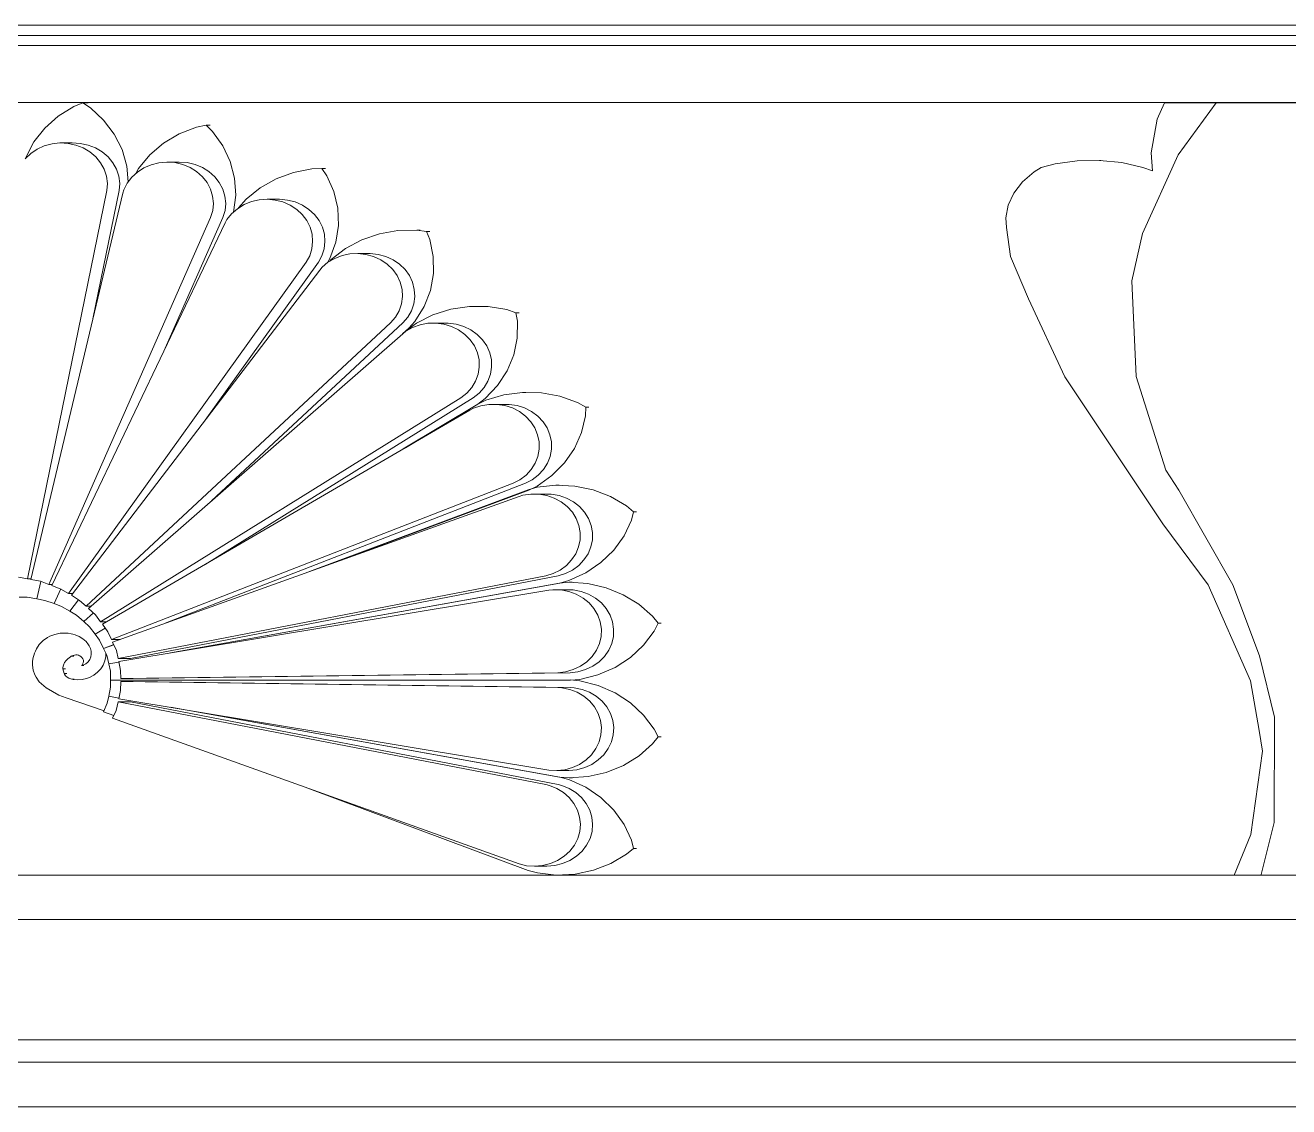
# Model space of a CAD drawing. Header units: millimetres. Extents: x 1177761 to 1329492, y 746793 to 827002.
# Drawn here: x 1206315 to 1206805.7, y 818774.8 to 819195 of the extents above; entities that cross this region are included whole.
import ezdxf

# ---------------------------------------------------------------- set-up
doc = ezdxf.new("R2010")
doc.units = ezdxf.units.MM
doc.layers.add('wall', color=5, linetype='Continuous', lineweight=30)

msp = doc.modelspace()

# ---------------------------------------------------------------- linework, layer by layer
at = {"layer": 'wall', "color": 250, "lineweight": 20, "ltscale": 50}
for p, q in [((1206361.34, 819194.96), (1206311.32, 819194.96)), ((1206411.54, 819194.96), (1206361.34, 819194.96)), ((1206461.92, 819194.96), (1206411.54, 819194.96)), ((1206512.44, 819194.96), (1206461.92, 819194.96)), ((1206563.09, 819194.96), (1206512.44, 819194.96)), ((1206613.84, 819194.96), (1206563.09, 819194.96)), ((1206664.68, 819194.96), (1206613.84, 819194.96)), ((1206715.59, 819194.96), (1206664.68, 819194.96)), ((1206766.54, 819194.96), (1206715.59, 819194.96)), ((1206817.5, 819194.96), (1206766.54, 819194.96)), ((1206361.34, 819191.01), (1206311.32, 819191.01)), ((1206411.54, 819191.01), (1206361.34, 819191.01)), ((1206461.92, 819191.01), (1206411.54, 819191.01)), ((1206512.44, 819191.01), (1206461.92, 819191.01)), ((1206563.09, 819191.01), (1206512.44, 819191.01)), ((1206613.84, 819191.01), (1206563.09, 819191.01)), ((1206664.68, 819191.01), (1206613.84, 819191.01)), ((1206715.59, 819191.01), (1206664.68, 819191.01)), ((1206766.54, 819191.01), (1206715.59, 819191.01)), ((1206817.5, 819191.01), (1206766.54, 819191.01)), ((1206362.2, 819187.06), (1206312.28, 819187.06)), ((1206412.31, 819187.06), (1206362.2, 819187.06)), ((1206462.59, 819187.06), (1206412.31, 819187.06)), ((1206513.02, 819187.06), (1206462.59, 819187.06)), ((1206563.57, 819187.06), (1206513.02, 819187.06)), ((1206614.23, 819187.06), (1206563.57, 819187.06)), ((1206664.97, 819187.06), (1206614.23, 819187.06)), ((1206715.78, 819187.06), (1206664.97, 819187.06)), ((1206766.63, 819187.06), (1206715.78, 819187.06)), ((1206817.5, 819187.06), (1206766.63, 819187.06)), ((1206315.64, 819164.96), (1206266.26, 819164.96)), ((1206365.23, 819164.96), (1206315.64, 819164.96)), ((1206327.8, 819159.64), (1206333.84, 819163.39)), ((1206333.84, 819163.39), (1206337.29, 819164.81)), ((1206337.29, 819164.81), (1206340.27, 819162.88)), ((1206339.38, 819164.81), (1206337.29, 819164.81)), ((1206340.27, 819162.88), (1206345.42, 819158.14)), ((1206415.01, 819164.96), (1206365.23, 819164.96)), ((1206464.95, 819164.96), (1206415.01, 819164.96)), ((1206515.04, 819164.96), (1206464.95, 819164.96)), ((1206565.26, 819164.96), (1206515.04, 819164.96)), ((1206615.58, 819164.96), (1206565.26, 819164.96)), ((1206665.99, 819164.96), (1206615.58, 819164.96)), ((1206716.46, 819164.96), (1206665.99, 819164.96)), ((1206766.97, 819164.96), (1206716.46, 819164.96)), ((1206757.56, 819164.83), (1206754.67, 819158.53)), ((1206777.58, 819164.83), (1206757.56, 819164.83)), ((1206777.58, 819164.83), (1206762.83, 819144.56)), ((1206817.5, 819164.96), (1206766.97, 819164.96)), ((1206815.97, 819164.83), (1206777.58, 819164.83)), ((1206322.58, 819155), (1206327.8, 819159.64)), ((1206345.42, 819158.14), (1206349.57, 819152.67)), ((1206381.53, 819155.36), (1206385.22, 819156.14)), ((1206385.22, 819156.14), (1206387.73, 819153.73)), ((1206386.84, 819156.14), (1206385.22, 819156.14)), ((1206754.67, 819158.53), (1206752.29, 819145.46)), ((1206318.33, 819149.61), (1206322.58, 819155)), ((1206349.57, 819152.67), (1206352.61, 819146.63)), ((1206368.68, 819149.11), (1206374.8, 819152.74)), ((1206374.8, 819152.74), (1206381.53, 819155.36)), ((1206387.73, 819153.73), (1206391.75, 819148.17)), ((1206315.17, 819143.64), (1206318.33, 819149.61)), ((1206317.09, 819145.15), (1206319.6, 819146.84)), ((1206319.6, 819146.84), (1206322.39, 819148.1)), ((1206322.39, 819148.1), (1206325.38, 819148.91)), ((1206325.38, 819148.91), (1206328.48, 819149.24)), ((1206328.48, 819149.24), (1206331.6, 819149.07)), ((1206333.26, 819149.24), (1206328.48, 819149.24)), ((1206331.6, 819149.07), (1206334.64, 819148.42)), ((1206333.26, 819149.24), (1206336.37, 819149.07)), ((1206334.64, 819148.42), (1206337.51, 819147.31)), ((1206336.37, 819149.07), (1206339.41, 819148.42)), ((1206337.51, 819147.31), (1206340.12, 819145.76)), ((1206339.41, 819148.42), (1206342.28, 819147.31)), ((1206340.12, 819145.76), (1206342.39, 819143.82)), ((1206342.28, 819147.31), (1206344.89, 819145.76)), ((1206344.89, 819145.76), (1206347.16, 819143.82)), ((1206352.61, 819146.63), (1206354.44, 819140.2)), ((1206363.34, 819144.57), (1206368.68, 819149.11)), ((1206391.75, 819148.17), (1206394.64, 819142.07)), ((1206314.95, 819143.1), (1206317.09, 819145.15)), ((1206315.03, 819143.18), (1206315.17, 819143.64)), ((1206342.39, 819143.82), (1206344.25, 819141.56)), ((1206344.25, 819141.56), (1206345.65, 819139.04)), ((1206347.16, 819143.82), (1206349.03, 819141.56)), ((1206349.03, 819141.56), (1206350.43, 819139.04)), ((1206358.96, 819139.27), (1206363.34, 819144.57)), ((1206363.9, 819140.79), (1206366.91, 819141.54)), ((1206366.91, 819141.54), (1206370.02, 819141.8)), ((1206370.02, 819141.8), (1206373.13, 819141.58)), ((1206374.79, 819141.8), (1206370.02, 819141.8)), ((1206373.13, 819141.58), (1206376.15, 819140.87)), ((1206374.79, 819141.8), (1206377.9, 819141.58)), ((1206376.15, 819140.87), (1206378.99, 819139.7)), ((1206377.9, 819141.58), (1206380.93, 819140.87)), ((1206380.93, 819140.87), (1206383.77, 819139.7)), ((1206394.64, 819142.07), (1206396.32, 819135.61)), ((1206715.09, 819141.17), (1206709.57, 819139.73)), ((1206723.6, 819142.3), (1206715.09, 819141.17)), ((1206732.27, 819142.44), (1206723.6, 819142.3)), ((1206740.86, 819141.58), (1206732.27, 819142.44)), ((1206732.73, 819142.44), (1206732.27, 819142.44)), ((1206749.08, 819139.76), (1206740.86, 819141.58)), ((1206762.83, 819144.56), (1206748.89, 819114.1)), ((1206752.29, 819145.46), (1206752.89, 819138.39)), ((1206345.65, 819139.04), (1206346.55, 819136.33)), ((1206346.55, 819136.33), (1206346.91, 819133.53)), ((1206350.43, 819139.04), (1206351.32, 819136.33)), ((1206351.32, 819136.33), (1206351.69, 819133.53)), ((1206354.44, 819140.2), (1206354.96, 819134.12)), ((1206356.34, 819135.93), (1206358.53, 819137.94)), ((1206357.89, 819137.35), (1206358.96, 819139.27)), ((1206358.53, 819137.94), (1206361.08, 819139.58)), ((1206361.08, 819139.58), (1206363.9, 819140.79)), ((1206378.99, 819139.7), (1206381.56, 819138.09)), ((1206381.56, 819138.09), (1206383.79, 819136.11)), ((1206383.77, 819139.7), (1206386.34, 819138.09)), ((1206383.79, 819136.11), (1206385.6, 819133.82)), ((1206386.34, 819138.09), (1206388.56, 819136.11)), ((1206388.56, 819136.11), (1206390.37, 819133.82)), ((1206412.4, 819135.31), (1206419.19, 819137.8)), ((1206419.19, 819137.8), (1206426.35, 819139.18)), ((1206426.35, 819139.18), (1206430.14, 819139.31)), ((1206430.14, 819139.31), (1206432.08, 819136.49)), ((1206431.63, 819139.31), (1206430.14, 819139.31)), ((1206432.08, 819136.49), (1206434.84, 819130.34)), ((1206706.84, 819138.06), (1206702.34, 819134.14)), ((1206709.57, 819139.73), (1206706.84, 819138.06)), ((1206752.89, 819138.39), (1206749.08, 819139.76)), ((1206346.91, 819133.53), (1206346.67, 819130.8)), ((1206351.69, 819133.53), (1206351.45, 819130.8)), ((1206352.88, 819129.68), (1206353.27, 819131.04)), ((1206353.27, 819131.04), (1206354.57, 819133.61)), ((1206354.57, 819133.61), (1206356.34, 819135.93)), ((1206385.6, 819133.82), (1206386.94, 819131.27)), ((1206386.94, 819131.27), (1206387.77, 819128.55)), ((1206390.37, 819133.82), (1206391.71, 819131.27)), ((1206391.71, 819131.27), (1206392.54, 819128.55)), ((1206396.32, 819135.61), (1206396.73, 819128.99)), ((1206400.75, 819127.35), (1206406.19, 819131.79)), ((1206406.19, 819131.79), (1206412.4, 819135.31)), ((1206702.34, 819134.14), (1206698.95, 819129.77)), ((1206346.67, 819130.8), (1206315.81, 818979.93)), ((1206317.09, 818979.7), (1206352.88, 819129.68)), ((1206351.45, 819130.8), (1206341.25, 819080.97)), ((1206387.77, 819128.55), (1206388.06, 819125.74)), ((1206392.54, 819128.55), (1206392.84, 819125.74)), ((1206396.73, 819128.99), (1206395.86, 819122.4)), ((1206397.86, 819124), (1206400.75, 819127.35)), ((1206399.96, 819125.29), (1206402.81, 819126.45)), ((1206402.81, 819126.45), (1206405.83, 819127.14)), ((1206405.83, 819127.14), (1206408.95, 819127.35)), ((1206408.95, 819127.35), (1206412.06, 819127.07)), ((1206413.72, 819127.35), (1206408.95, 819127.35)), ((1206412.06, 819127.07), (1206415.06, 819126.3)), ((1206413.72, 819127.35), (1206416.83, 819127.07)), ((1206415.06, 819126.3), (1206417.87, 819125.07)), ((1206416.83, 819127.07), (1206419.84, 819126.3)), ((1206419.84, 819126.3), (1206422.65, 819125.07)), ((1206434.84, 819130.34), (1206436.36, 819123.85)), ((1206698.95, 819129.77), (1206696.75, 819125.08)), ((1206387.82, 819122.93), (1206386.99, 819120.29)), ((1206388.06, 819125.74), (1206387.82, 819122.93)), ((1206392.59, 819122.93), (1206391.77, 819120.29)), ((1206392.84, 819125.74), (1206392.59, 819122.93)), ((1206393.32, 819119.45), (1206395.14, 819121.73)), ((1206395.14, 819121.73), (1206397.38, 819123.7)), ((1206397.38, 819123.7), (1206399.96, 819125.29)), ((1206417.87, 819125.07), (1206420.41, 819123.42)), ((1206420.41, 819123.42), (1206422.59, 819121.4)), ((1206422.59, 819121.4), (1206424.34, 819119.07)), ((1206422.65, 819125.07), (1206425.18, 819123.42)), ((1206425.18, 819123.42), (1206427.36, 819121.4)), ((1206427.36, 819121.4), (1206429.12, 819119.07)), ((1206436.36, 819123.85), (1206436.62, 819117.22)), ((1206696.75, 819125.08), (1206695.83, 819120.2)), ((1206386.99, 819120.29), (1206324.15, 818977.75)), ((1206325.31, 818977.32), (1206392.64, 819118.18)), ((1206391.77, 819120.29), (1206369.39, 819069.53)), ((1206392.64, 819118.18), (1206393.32, 819119.45)), ((1206424.34, 819119.07), (1206425.62, 819116.5)), ((1206425.62, 819116.5), (1206426.39, 819113.76)), ((1206429.12, 819119.07), (1206430.4, 819116.5)), ((1206430.4, 819116.5), (1206431.17, 819113.76)), ((1206436.62, 819117.22), (1206435.6, 819110.65)), ((1206695.83, 819120.2), (1206696.17, 819116.38)), ((1206696.17, 819116.38), (1206697.73, 819105.14)), ((1206426.39, 819113.76), (1206426.62, 819110.95)), ((1206431.17, 819113.76), (1206431.4, 819110.95)), ((1206439.38, 819108.23), (1206445.67, 819111.62)), ((1206445.67, 819111.62), (1206452.52, 819113.97)), ((1206452.52, 819113.97), (1206459.72, 819115.22)), ((1206459.72, 819115.22), (1206467.04, 819115.32)), ((1206467.04, 819115.32), (1206470.78, 819114.77)), ((1206468.44, 819115.32), (1206467.04, 819115.32)), ((1206470.78, 819114.77), (1206472.08, 819111.67)), ((1206472.16, 819114.77), (1206470.78, 819114.77)), ((1206472.08, 819111.67), (1206473.45, 819105.15)), ((1206748.89, 819114.1), (1206744.83, 819095.7)), ((1206426.31, 819108.14), (1206425.46, 819105.43)), ((1206426.62, 819110.95), (1206426.31, 819108.14)), ((1206431.08, 819108.14), (1206430.23, 819105.43)), ((1206431.4, 819110.95), (1206431.08, 819108.14)), ((1206435.6, 819110.65), (1206433.33, 819104.34)), ((1206433.84, 819103.9), (1206439.38, 819108.23)), ((1206424.09, 819102.98), (1206331.83, 818974.17)), ((1206428.86, 819102.98), (1206384.84, 819041.53)), ((1206425.46, 819105.43), (1206424.09, 819102.98)), ((1206430.23, 819105.43), (1206428.86, 819102.98)), ((1206430.29, 819100.94), (1206432.57, 819102.86)), ((1206433.33, 819104.34), (1206432.35, 819102.68)), ((1206432.57, 819102.86), (1206435.19, 819104.4)), ((1206433.28, 819103.28), (1206433.84, 819103.9)), ((1206435.19, 819104.4), (1206438.07, 819105.5)), ((1206438.07, 819105.5), (1206441.11, 819106.13)), ((1206441.11, 819106.13), (1206444.23, 819106.28)), ((1206444.23, 819106.28), (1206447.33, 819105.94)), ((1206449, 819106.28), (1206444.23, 819106.28)), ((1206447.33, 819105.94), (1206450.31, 819105.11)), ((1206449, 819106.28), (1206452.1, 819105.94)), ((1206450.31, 819105.11), (1206453.1, 819103.83)), ((1206452.1, 819105.94), (1206455.09, 819105.11)), ((1206453.1, 819103.83), (1206455.59, 819102.13)), ((1206455.09, 819105.11), (1206457.87, 819103.83)), ((1206455.59, 819102.13), (1206457.72, 819100.07)), ((1206457.87, 819103.83), (1206460.36, 819102.13)), ((1206460.36, 819102.13), (1206462.49, 819100.07)), ((1206473.45, 819105.15), (1206473.55, 819098.52)), ((1206697.73, 819105.14), (1206704.72, 819088.7)), ((1206332.91, 818973.51), (1206429.35, 819099.81)), ((1206429.35, 819099.81), (1206430.29, 819100.94)), ((1206457.72, 819100.07), (1206459.42, 819097.7)), ((1206459.42, 819097.7), (1206460.64, 819095.1)), ((1206462.49, 819100.07), (1206464.19, 819097.7)), ((1206464.19, 819097.7), (1206465.41, 819095.1)), ((1206473.55, 819098.52), (1206472.37, 819091.97)), ((1206460.64, 819095.1), (1206461.34, 819092.36)), ((1206461.34, 819092.36), (1206461.5, 819089.54)), ((1206465.41, 819095.1), (1206466.11, 819092.36)), ((1206466.11, 819092.36), (1206466.28, 819089.54)), ((1206472.37, 819091.97), (1206469.95, 819085.7)), ((1206744.83, 819095.7), (1206746.53, 819058.51)), ((1206461.5, 819089.54), (1206461.12, 819086.74)), ((1206466.28, 819089.54), (1206465.9, 819086.74)), ((1206704.72, 819088.7), (1206718.73, 819058.36)), ((1206460.21, 819084.04), (1206458.79, 819081.53)), ((1206461.12, 819086.74), (1206460.21, 819084.04)), ((1206464.98, 819084.04), (1206463.56, 819081.53)), ((1206465.9, 819086.74), (1206464.98, 819084.04)), ((1206469.95, 819085.7), (1206466.36, 819079.91)), ((1206466.98, 819079.19), (1206473.36, 819082.45)), ((1206473.36, 819082.45), (1206480.27, 819084.67)), ((1206480.27, 819084.67), (1206487.49, 819085.76)), ((1206487.49, 819085.76), (1206494.82, 819085.7)), ((1206488.83, 819085.76), (1206487.49, 819085.76)), ((1206494.82, 819085.7), (1206502.02, 819084.5)), ((1206502.02, 819084.5), (1206505.57, 819083.3)), ((1206505.57, 819083.3), (1206506.17, 819080.03)), ((1206506.86, 819083.3), (1206505.57, 819083.3)), ((1206456.91, 819079.37), (1206338.62, 818969.28)), ((1206461.69, 819079.37), (1206387.34, 819010.18)), ((1206458.79, 819081.53), (1206456.91, 819079.37)), ((1206464.04, 819077.34), (1206461.57, 819075.11)), ((1206463.56, 819081.53), (1206461.69, 819079.37)), ((1206462.77, 819076.08), (1206465.42, 819077.56)), ((1206463.47, 819076.47), (1206464.16, 819077.09)), ((1206466.36, 819079.91), (1206464.04, 819077.34)), ((1206464.16, 819077.09), (1206466.98, 819079.19)), ((1206465.42, 819077.56), (1206468.33, 819078.6)), ((1206468.33, 819078.6), (1206471.38, 819079.17)), ((1206471.38, 819079.17), (1206474.51, 819079.25)), ((1206474.51, 819079.25), (1206477.6, 819078.84)), ((1206479.28, 819079.25), (1206474.51, 819079.25)), ((1206477.6, 819078.84), (1206480.56, 819077.95)), ((1206479.28, 819079.25), (1206482.37, 819078.84)), ((1206480.56, 819077.95), (1206483.31, 819076.61)), ((1206482.37, 819078.84), (1206485.33, 819077.95)), ((1206485.33, 819077.95), (1206488.08, 819076.61)), ((1206506.17, 819080.03), (1206506.1, 819073.4)), ((1206339.59, 818968.41), (1206461.6, 819075.14)), ((1206461.6, 819075.14), (1206462.77, 819076.08)), ((1206483.31, 819076.61), (1206485.76, 819074.87)), ((1206485.76, 819074.87), (1206487.83, 819072.76)), ((1206487.83, 819072.76), (1206489.47, 819070.36)), ((1206488.08, 819076.61), (1206490.53, 819074.87)), ((1206490.53, 819074.87), (1206492.61, 819072.76)), ((1206492.61, 819072.76), (1206494.25, 819070.36)), ((1206506.1, 819073.4), (1206504.75, 819066.87)), ((1206489.47, 819070.36), (1206490.63, 819067.73)), ((1206490.63, 819067.73), (1206491.26, 819064.97)), ((1206494.25, 819070.36), (1206495.4, 819067.73)), ((1206495.4, 819067.73), (1206496.03, 819064.97)), ((1206491.26, 819064.97), (1206491.35, 819062.15)), ((1206496.03, 819064.97), (1206496.12, 819062.15)), ((1206504.75, 819066.87), (1206502.17, 819060.66)), ((1206490.9, 819059.36), (1206489.91, 819056.68)), ((1206491.35, 819062.15), (1206490.9, 819059.36)), ((1206495.67, 819059.36), (1206494.69, 819056.68)), ((1206496.12, 819062.15), (1206495.67, 819059.36)), ((1206502.17, 819060.66), (1206498.44, 819054.95)), ((1206718.73, 819058.36), (1206756.85, 819001.27)), ((1206746.53, 819058.51), (1206758, 819022.09)), ((1206488.43, 819054.2), (1206486.49, 819051.99)), ((1206489.91, 819056.68), (1206488.43, 819054.2)), ((1206493.2, 819054.2), (1206491.27, 819051.99)), ((1206494.69, 819056.68), (1206493.2, 819054.2)), ((1206498.44, 819054.95), (1206493.66, 819049.9)), ((1206484.19, 819050.2), (1206344.26, 818963.25)), ((1206488.96, 819050.2), (1206384.81, 818985.48)), ((1206461.8, 819030.36), (1206490.72, 819047.75)), ((1206490.83, 819047.8), (1206462.64, 819030.85)), ((1206486.49, 819051.99), (1206484.19, 819050.2)), ((1206491.27, 819051.99), (1206488.96, 819050.2)), ((1206490.72, 819047.75), (1206493.94, 819049.32)), ((1206493.66, 819049.9), (1206490.83, 819047.8)), ((1206491.97, 819047.15), (1206495.04, 819047.66)), ((1206493.94, 819049.32), (1206500.9, 819051.4)), ((1206495.04, 819047.66), (1206498.16, 819047.68)), ((1206498.16, 819047.68), (1206501.24, 819047.21)), ((1206502.94, 819047.68), (1206498.16, 819047.68)), ((1206500.9, 819051.4), (1206508.15, 819052.35)), ((1206502.94, 819047.68), (1206506.02, 819047.21)), ((1206508.15, 819052.35), (1206515.48, 819052.15)), ((1206509.43, 819052.35), (1206508.15, 819052.35)), ((1206515.48, 819052.15), (1206522.65, 819050.8)), ((1206522.65, 819050.8), (1206529.46, 819048.35)), ((1206529.46, 819048.35), (1206532.68, 819046.56)), ((1206344.99, 818962.27), (1206487.7, 819045.45)), ((1206487.7, 819045.45), (1206489.04, 819046.17)), ((1206489.04, 819046.17), (1206491.97, 819047.15)), ((1206501.24, 819047.21), (1206504.18, 819046.27)), ((1206504.18, 819046.27), (1206506.9, 819044.87)), ((1206506.02, 819047.21), (1206508.96, 819046.27)), ((1206506.9, 819044.87), (1206509.31, 819043.08)), ((1206508.96, 819046.27), (1206511.67, 819044.87)), ((1206509.31, 819043.08), (1206511.33, 819040.93)), ((1206511.67, 819044.87), (1206514.08, 819043.08)), ((1206514.08, 819043.08), (1206516.11, 819040.93)), ((1206532.56, 819043.24), (1206531.06, 819036.74)), ((1206532.68, 819046.56), (1206532.56, 819043.24)), ((1206533.89, 819046.56), (1206532.68, 819046.56)), ((1206511.33, 819040.93), (1206512.91, 819038.5)), ((1206512.91, 819038.5), (1206514, 819035.85)), ((1206516.11, 819040.93), (1206517.69, 819038.5)), ((1206517.69, 819038.5), (1206518.78, 819035.85)), ((1206514, 819035.85), (1206514.57, 819033.08)), ((1206514.57, 819033.08), (1206514.59, 819030.26)), ((1206518.78, 819035.85), (1206519.34, 819033.08)), ((1206519.34, 819033.08), (1206519.36, 819030.26)), ((1206531.06, 819036.74), (1206528.33, 819030.58)), ((1206514.59, 819030.26), (1206514.07, 819027.48)), ((1206519.36, 819030.26), (1206518.84, 819027.48)), ((1206528.33, 819030.58), (1206524.46, 819024.94)), ((1206513.02, 819024.82), (1206511.48, 819022.36)), ((1206514.07, 819027.48), (1206513.02, 819024.82)), ((1206517.8, 819024.82), (1206516.26, 819022.36)), ((1206518.84, 819027.48), (1206517.8, 819024.82)), ((1206524.46, 819024.94), (1206519.56, 819020)), ((1206507.12, 819018.36), (1206504.47, 819017.02)), ((1206509.49, 819020.19), (1206507.12, 819018.36)), ((1206511.89, 819018.36), (1206509.24, 819017.02)), ((1206511.48, 819022.36), (1206509.49, 819020.19)), ((1206514.27, 819020.19), (1206511.89, 819018.36)), ((1206519.56, 819020), (1206513.79, 819015.9)), ((1206516.26, 819022.36), (1206514.27, 819020.19)), ((1206758, 819022.09), (1206763.07, 819014.36)), ((1206504.47, 819017.02), (1206348.46, 818956.38)), ((1206509.24, 819017.02), (1206369.32, 818962.63)), ((1206425.43, 818982.75), (1206510.35, 819014.49)), ((1206510.55, 819014.33), (1206434.47, 818985.99)), ((1206510.35, 819014.49), (1206513.86, 819015.46)), ((1206513.79, 819015.9), (1206510.55, 819014.33)), ((1206513.86, 819015.46), (1206521.13, 819016.27)), ((1206521.13, 819016.27), (1206528.45, 819015.94)), ((1206522.37, 819016.27), (1206521.13, 819016.27)), ((1206528.45, 819015.94), (1206535.59, 819014.46)), ((1206535.59, 819014.46), (1206542.34, 819011.88)), ((1206763.07, 819014.36), (1206784.1, 818977.56)), ((1206348.94, 818955.33), (1206506.8, 819011.92)), ((1206506.8, 819011.92), (1206508.28, 819012.38)), ((1206508.28, 819012.38), (1206511.36, 819012.84)), ((1206511.36, 819012.84), (1206514.48, 819012.8)), ((1206516.14, 819012.84), (1206511.36, 819012.84)), ((1206514.48, 819012.8), (1206517.55, 819012.27)), ((1206516.14, 819012.84), (1206519.26, 819012.8)), ((1206517.55, 819012.27), (1206520.47, 819011.27)), ((1206519.26, 819012.8), (1206522.33, 819012.27)), ((1206520.47, 819011.27), (1206523.15, 819009.83)), ((1206522.33, 819012.27), (1206525.25, 819011.27)), ((1206523.15, 819009.83), (1206525.52, 819007.99)), ((1206525.25, 819011.27), (1206527.93, 819009.83)), ((1206527.93, 819009.83), (1206530.29, 819007.99)), ((1206542.34, 819011.88), (1206548.49, 819008.28)), ((1206525.52, 819007.99), (1206527.5, 819005.8)), ((1206527.5, 819005.8), (1206529.02, 819003.34)), ((1206530.29, 819007.99), (1206532.27, 819005.8)), ((1206532.27, 819005.8), (1206533.79, 819003.34)), ((1206548.49, 819008.28), (1206551.26, 819005.96)), ((1206551.26, 819005.96), (1206550.43, 819002.72)), ((1206552.42, 819005.96), (1206551.26, 819005.96)), ((1206529.02, 819003.34), (1206530.05, 819000.68)), ((1206530.05, 819000.68), (1206530.55, 818997.89)), ((1206533.79, 819003.34), (1206534.82, 819000.68)), ((1206534.82, 819000.68), (1206535.32, 818997.89)), ((1206550.43, 819002.72), (1206547.56, 818996.61)), ((1206756.85, 819001.27), (1206774.46, 818977.62)), ((1206530.51, 818995.07), (1206529.92, 818992.3)), ((1206530.55, 818997.89), (1206530.51, 818995.07)), ((1206535.28, 818995.07), (1206534.7, 818992.3)), ((1206535.32, 818997.89), (1206535.28, 818995.07)), ((1206547.56, 818996.61), (1206543.56, 818991.05)), ((1206528.82, 818989.66), (1206527.22, 818987.24)), ((1206529.92, 818992.3), (1206528.82, 818989.66)), ((1206533.59, 818989.66), (1206531.99, 818987.24)), ((1206534.7, 818992.3), (1206533.59, 818989.66)), ((1206543.56, 818991.05), (1206538.55, 818986.2)), ((1206525.18, 818985.1), (1206522.76, 818983.32)), ((1206527.22, 818987.24), (1206525.18, 818985.1)), ((1206529.95, 818985.1), (1206527.54, 818983.32)), ((1206531.99, 818987.24), (1206529.95, 818985.1)), ((1206538.55, 818986.2), (1206532.69, 818982.2)), ((1206315.81, 818979.93), (1206312.34, 818980.53)), ((1206317.14, 818979.93), (1206315.81, 818979.93)), ((1206320.88, 818978.96), (1206317.09, 818979.7)), ((1206319.53, 818972.1), (1206321.04, 818978.9)), ((1206324.15, 818977.75), (1206320.88, 818978.96)), ((1206517.15, 818981.09), (1206351.08, 818948.94)), ((1206521.92, 818981.09), (1206355.86, 818948.94)), ((1206520.04, 818981.94), (1206517.15, 818981.09)), ((1206522.76, 818983.32), (1206520.04, 818981.94)), ((1206524.81, 818981.94), (1206521.92, 818981.09)), ((1206526.14, 818979.19), (1206522.64, 818978.22)), ((1206527.54, 818983.32), (1206524.81, 818981.94)), ((1206532.69, 818982.2), (1206526.14, 818979.19)), ((1206325.52, 818977.75), (1206324.15, 818977.75)), ((1206328.87, 818975.93), (1206325.31, 818977.32)), ((1206326.17, 818970.27), (1206328.78, 818975.96)), ((1206328.82, 818975.95), (1206326.2, 818970.26)), ((1206331.83, 818974.17), (1206328.87, 818975.93)), ((1206333.41, 818974.17), (1206331.83, 818974.17)), ((1206351.34, 818947.79), (1206518.39, 818975.48)), ((1206522.64, 818978.22), (1206371.42, 818951.12)), ((1206371.44, 818951.12), (1206522.52, 818978.22)), ((1206518.39, 818975.48), (1206519.93, 818975.68)), ((1206519.93, 818975.68), (1206523.05, 818975.58)), ((1206524.71, 818975.68), (1206519.93, 818975.68)), ((1206522.52, 818978.22), (1206526.16, 818978.55)), ((1206523.05, 818975.58), (1206526.11, 818974.99)), ((1206524.71, 818975.68), (1206527.83, 818975.58)), ((1206526.11, 818974.99), (1206529, 818973.94)), ((1206526.16, 818978.55), (1206533.47, 818978.07)), ((1206527.39, 818978.55), (1206526.16, 818978.55)), ((1206527.83, 818975.58), (1206530.88, 818974.99)), ((1206530.88, 818974.99), (1206533.78, 818973.94)), ((1206533.47, 818978.07), (1206540.57, 818976.45)), ((1206540.57, 818976.45), (1206547.26, 818973.74)), ((1206774.46, 818977.62), (1206790.9, 818940.32)), ((1206784.1, 818977.56), (1206794.35, 818950.04)), ((1206315.7, 818972.72), (1206312.59, 818972.73)), ((1206319.52, 818972.1), (1206315.7, 818972.72)), ((1206322.58, 818971.54), (1206319.53, 818972.1)), ((1206326.2, 818970.26), (1206322.58, 818971.54)), ((1206329.05, 818969.19), (1206326.17, 818970.27)), ((1206332.32, 818967.3), (1206329.05, 818969.19)), ((1206332.32, 818967.3), (1206335.66, 818971.8)), ((1206336.1, 818971.53), (1206332.91, 818973.51)), ((1206338.62, 818969.28), (1206336.1, 818971.53)), ((1206340.59, 818969.28), (1206338.62, 818969.28)), ((1206529, 818973.94), (1206531.65, 818972.44)), ((1206531.65, 818972.44), (1206533.97, 818970.55)), ((1206533.78, 818973.94), (1206536.43, 818972.44)), ((1206533.97, 818970.55), (1206535.89, 818968.33)), ((1206536.43, 818972.44), (1206538.75, 818970.55)), ((1206538.75, 818970.55), (1206540.67, 818968.33)), ((1206547.26, 818973.74), (1206553.32, 818970.03)), ((1206553.32, 818970.03), (1206558.58, 818965.42)), ((1206334.91, 818965.73), (1206332.32, 818967.3)), ((1206337.71, 818963.3), (1206334.91, 818965.73)), ((1206341.45, 818966.67), (1206337.71, 818963.3)), ((1206337.75, 818963.26), (1206341.49, 818966.63)), ((1206342.28, 818965.89), (1206339.59, 818968.41)), ((1206344.26, 818963.25), (1206342.28, 818965.89)), ((1206535.89, 818968.33), (1206537.36, 818965.84)), ((1206537.36, 818965.84), (1206538.32, 818963.16)), ((1206540.67, 818968.33), (1206542.13, 818965.84)), ((1206542.13, 818965.84), (1206543.1, 818963.16)), ((1206558.58, 818965.42), (1206560.79, 818962.64)), ((1206337.79, 818963.3), (1206337.71, 818963.3)), ((1206339.95, 818961.27), (1206337.75, 818963.26)), ((1206342.16, 818958.39), (1206339.95, 818961.27)), ((1206342.16, 818958.38), (1206346.08, 818960.74)), ((1206346.67, 818963.25), (1206344.26, 818963.25)), ((1206347.09, 818959.32), (1206344.99, 818962.27)), ((1206348.46, 818956.38), (1206347.09, 818959.32)), ((1206538.32, 818963.16), (1206538.76, 818960.36)), ((1206538.76, 818960.36), (1206538.65, 818957.54)), ((1206543.1, 818963.16), (1206543.53, 818960.36)), ((1206543.53, 818960.36), (1206543.42, 818957.54)), ((1206559.29, 818959.62), (1206555.15, 818954.13)), ((1206560.79, 818962.64), (1206559.29, 818959.62)), ((1206562, 818962.64), (1206560.79, 818962.64)), ((1206319.31, 818952.73), (1206320.45, 818954.41)), ((1206320.45, 818954.41), (1206321.9, 818955.88)), ((1206321.9, 818955.88), (1206323.61, 818957.1)), ((1206323.7, 818957.1), (1206323.61, 818957.1)), ((1206323.66, 818957.08), (1206324.55, 818957.59)), ((1206324.55, 818957.59), (1206326.5, 818958.32)), ((1206326.5, 818958.32), (1206328.56, 818958.74)), ((1206328.56, 818958.74), (1206330.67, 818958.82)), ((1206330.67, 818958.82), (1206332.77, 818958.58)), ((1206331.66, 818958.82), (1206330.67, 818958.82)), ((1206332.77, 818958.58), (1206333.47, 818958.37)), ((1206333.47, 818958.37), (1206334.32, 818958.17)), ((1206334.32, 818958.17), (1206335.91, 818957.51)), ((1206335.91, 818957.51), (1206337.35, 818956.6)), ((1206337.35, 818956.6), (1206338.6, 818955.49)), ((1206338.6, 818955.49), (1206339.49, 818954.31)), ((1206343.89, 818956.04), (1206342.16, 818958.38)), ((1206345.44, 818952.82), (1206343.89, 818956.04)), ((1206351.88, 818956.38), (1206348.46, 818956.38)), ((1206350.37, 818952.07), (1206348.94, 818955.33)), ((1206538, 818954.78), (1206536.83, 818952.17)), ((1206538.65, 818957.54), (1206538, 818954.78)), ((1206542.77, 818954.78), (1206541.6, 818952.17)), ((1206543.42, 818957.54), (1206542.77, 818954.78)), ((1206317.93, 818948.81), (1206318.53, 818951.04)), ((1206318.53, 818951.04), (1206318.91, 818951.82)), ((1206318.91, 818951.82), (1206319.31, 818952.73)), ((1206332.61, 818949.64), (1206331.49, 818948.83)), ((1206332.85, 818949.81), (1206332.61, 818949.64)), ((1206333.07, 818949.95), (1206332.85, 818949.81)), ((1206333.81, 818949.81), (1206332.85, 818949.81)), ((1206333.55, 818950.17), (1206333.07, 818949.95)), ((1206334.08, 818950.3), (1206333.55, 818950.17)), ((1206334.61, 818950.35), (1206334.08, 818950.3)), ((1206335.15, 818950.31), (1206334.61, 818950.35)), ((1206335.68, 818950.19), (1206335.15, 818950.31)), ((1206336.12, 818950), (1206335.68, 818950.19)), ((1206336.41, 818949.83), (1206336.12, 818950)), ((1206336.9, 818949.39), (1206336.41, 818949.83)), ((1206339.49, 818954.31), (1206339.82, 818953.85)), ((1206339.82, 818953.85), (1206340.29, 818952.83)), ((1206340.46, 818949.55), (1206340.12, 818948.6)), ((1206340.29, 818952.83), (1206340.56, 818951.75)), ((1206340.62, 818950.65), (1206340.46, 818949.55)), ((1206340.56, 818951.75), (1206340.62, 818950.65)), ((1206345.43, 818952.85), (1206349.38, 818954.33)), ((1206346.62, 818950.25), (1206345.43, 818952.85)), ((1206349.39, 818954.29), (1206345.44, 818952.82)), ((1206345.92, 818948.02), (1206346.26, 818949.71)), ((1206346.26, 818950.56), (1206346.25, 818951.05)), ((1206346.26, 818949.71), (1206346.26, 818950.56)), ((1206347.45, 818946.82), (1206346.62, 818950.25)), ((1206351.08, 818948.94), (1206350.37, 818952.07)), ((1206535.17, 818949.78), (1206533.08, 818947.68)), ((1206536.83, 818952.17), (1206535.17, 818949.78)), ((1206539.95, 818949.78), (1206537.86, 818947.68)), ((1206541.6, 818952.17), (1206539.95, 818949.78)), ((1206555.15, 818954.13), (1206550.03, 818949.38)), ((1206794.35, 818950.04), (1206800.2, 818926.11)), ((1206317.78, 818946.42), (1206317.85, 818947.66)), ((1206318.06, 818944.45), (1206317.78, 818946.42)), ((1206317.85, 818947.66), (1206317.93, 818948.81)), ((1206329.6, 818945.44), (1206329.59, 818944.95)), ((1206329.59, 818944.95), (1206330.08, 818943.06)), ((1206330.59, 818944.95), (1206329.59, 818944.95)), ((1206329.83, 818946.42), (1206329.6, 818945.44)), ((1206330.24, 818947.34), (1206329.83, 818946.42)), ((1206330.82, 818948.18), (1206330.24, 818947.34)), ((1206331.49, 818948.83), (1206330.82, 818948.18)), ((1206337.63, 818946.46), (1206336.87, 818946.21)), ((1206337.79, 818946.21), (1206336.87, 818946.21)), ((1206337.31, 818948.88), (1206336.9, 818949.39)), ((1206336.93, 818946.26), (1206337.27, 818946.74)), ((1206337.27, 818946.74), (1206337.52, 818947.26)), ((1206337.61, 818948.31), (1206337.31, 818948.88)), ((1206337.52, 818947.26), (1206337.65, 818947.82)), ((1206337.67, 818948.11), (1206337.61, 818948.31)), ((1206338.48, 818946.92), (1206337.63, 818946.46)), ((1206337.65, 818947.82), (1206337.67, 818948.11)), ((1206339.24, 818947.51), (1206338.48, 818946.92)), ((1206339.87, 818948.21), (1206339.24, 818947.51)), ((1206340.12, 818948.6), (1206339.87, 818948.21)), ((1206343.08, 818943.59), (1206344.33, 818944.95)), ((1206344.33, 818944.95), (1206344.82, 818945.71)), ((1206344.82, 818945.71), (1206345.27, 818946.41)), ((1206345.27, 818946.41), (1206345.92, 818948.02)), ((1206347.45, 818946.82), (1206351.39, 818947.52)), ((1206348.06, 818944.05), (1206347.45, 818946.82)), ((1206355.86, 818948.94), (1206351.08, 818948.94)), ((1206352.04, 818944.34), (1206351.34, 818947.79)), ((1206527.86, 818944.62), (1206524.89, 818943.75)), ((1206530.62, 818945.94), (1206527.86, 818944.62)), ((1206532.64, 818944.62), (1206529.67, 818943.75)), ((1206533.08, 818947.68), (1206530.62, 818945.94)), ((1206535.4, 818945.94), (1206532.64, 818944.62)), ((1206537.86, 818947.68), (1206535.4, 818945.94)), ((1206544.07, 818945.5), (1206537.45, 818942.62)), ((1206550.03, 818949.38), (1206544.07, 818945.5)), ((1206318.71, 818942.56), (1206318.06, 818944.45)), ((1206319.22, 818941.67), (1206318.71, 818942.56)), ((1206320.45, 818939.9), (1206319.22, 818941.67)), ((1206322.15, 818938.27), (1206320.45, 818939.9)), ((1206330.08, 818943.06), (1206330.17, 818942.88)), ((1206331.08, 818943.06), (1206330.08, 818943.06)), ((1206330.17, 818942.88), (1206330.65, 818942.27)), ((1206330.65, 818942.27), (1206331.23, 818941.75)), ((1206331.23, 818941.75), (1206331.91, 818941.33)), ((1206331.91, 818941.33), (1206332.65, 818941.02)), ((1206332.65, 818941.02), (1206333.05, 818940.93)), ((1206333.05, 818940.93), (1206333.54, 818940.8)), ((1206334.01, 818940.93), (1206333.05, 818940.93)), ((1206333.54, 818940.8), (1206335.31, 818940.64)), ((1206335.31, 818940.64), (1206337.08, 818940.76)), ((1206337.08, 818940.76), (1206338.79, 818941.16)), ((1206338.79, 818941.16), (1206339.6, 818941.49)), ((1206339.6, 818941.49), (1206339.89, 818941.57)), ((1206339.89, 818941.57), (1206341.58, 818942.46)), ((1206341.58, 818942.46), (1206343.08, 818943.59)), ((1206348.13, 818940.55), (1206348.06, 818944.05)), ((1206348.13, 818940.57), (1206526.73, 818940.63)), ((1206348.13, 818937.75), (1206348.13, 818940.57)), ((1206526.73, 818940.48), (1206348.13, 818940.55)), ((1206352, 818936.47), (1206352.06, 818939.97)), ((1206352.06, 818941.15), (1206352.04, 818944.34)), ((1206521.88, 818943.42), (1206352.06, 818941.15)), ((1206356.84, 818941.15), (1206352.06, 818941.15)), ((1206352.06, 818939.97), (1206521.88, 818937.69)), ((1206356.84, 818939.97), (1206352.06, 818939.97)), ((1206526.65, 818943.42), (1206356.84, 818941.15)), ((1206356.84, 818939.97), (1206526.65, 818937.69)), ((1206524.89, 818943.75), (1206521.88, 818943.42)), ((1206529.67, 818943.75), (1206526.65, 818943.42)), ((1206530.38, 818940.82), (1206526.73, 818940.48)), ((1206526.73, 818940.63), (1206530.39, 818940.3)), ((1206537.45, 818942.62), (1206530.38, 818940.82)), ((1206530.39, 818940.3), (1206537.46, 818938.49)), ((1206790.9, 818940.32), (1206794.22, 818921.02)), ((1206323.14, 818937.6), (1206322.15, 818938.27)), ((1206328.04, 818934.74), (1206323.14, 818937.6)), ((1206330.93, 818933.69), (1206328.04, 818934.74)), ((1206347.45, 818934.3), (1206348.13, 818937.75)), ((1206351.34, 818933.33), (1206352, 818936.47)), ((1206521.88, 818937.69), (1206523.44, 818937.61)), ((1206523.44, 818937.61), (1206526.48, 818936.97)), ((1206526.48, 818936.97), (1206529.35, 818935.85)), ((1206526.65, 818937.69), (1206528.21, 818937.61)), ((1206528.21, 818937.61), (1206531.25, 818936.97)), ((1206529.35, 818935.85), (1206531.96, 818934.31)), ((1206531.25, 818936.97), (1206534.12, 818935.85)), ((1206534.12, 818935.85), (1206536.73, 818934.31)), ((1206537.46, 818938.49), (1206544.07, 818935.61)), ((1206544.07, 818935.61), (1206550.03, 818931.73)), ((1206345.59, 818928.62), (1206330.93, 818933.69)), ((1206345.43, 818928.27), (1206346.84, 818931.54)), ((1206346.84, 818931.54), (1206347.45, 818934.3)), ((1206351.39, 818933.59), (1206347.45, 818934.3)), ((1206350.27, 818928.75), (1206351.08, 818932.17)), ((1206351.08, 818932.17), (1206517.15, 818900.03)), ((1206355.86, 818932.17), (1206351.08, 818932.17)), ((1206518.39, 818905.63), (1206351.34, 818933.33)), ((1206355.86, 818932.17), (1206521.92, 818900.03)), ((1206371.42, 818930), (1206522.64, 818902.89)), ((1206522.52, 818902.9), (1206371.44, 818930)), ((1206531.96, 818934.31), (1206534.23, 818932.37)), ((1206534.23, 818932.37), (1206536.1, 818930.11)), ((1206536.1, 818930.11), (1206537.51, 818927.59)), ((1206536.73, 818934.31), (1206539.01, 818932.37)), ((1206539.01, 818932.37), (1206540.88, 818930.11)), ((1206540.88, 818930.11), (1206542.28, 818927.59)), ((1206550.03, 818931.73), (1206555.16, 818926.98)), ((1206349.39, 818926.79), (1206345.43, 818928.27)), ((1206348.94, 818925.79), (1206350.27, 818928.75)), ((1206506.8, 818869.2), (1206348.94, 818925.79)), ((1206537.51, 818927.59), (1206538.41, 818924.89)), ((1206542.28, 818927.59), (1206543.18, 818924.89)), ((1206555.16, 818926.98), (1206559.29, 818921.49)), ((1206800.2, 818926.11), (1206800.04, 818885.24)), ((1206538.41, 818924.89), (1206538.77, 818922.09)), ((1206538.77, 818922.09), (1206538.6, 818919.27)), ((1206543.18, 818924.89), (1206543.55, 818922.09)), ((1206543.55, 818922.09), (1206543.37, 818919.27)), ((1206559.29, 818921.49), (1206560.79, 818918.47)), ((1206794.22, 818921.02), (1206795.52, 818912.92)), ((1206537.88, 818916.53), (1206536.65, 818913.94)), ((1206538.6, 818919.27), (1206537.88, 818916.53)), ((1206542.66, 818916.53), (1206541.42, 818913.94)), ((1206543.37, 818919.27), (1206542.66, 818916.53)), ((1206558.66, 818915.78), (1206553.41, 818911.16)), ((1206560.79, 818918.47), (1206558.66, 818915.78)), ((1206562, 818918.47), (1206560.79, 818918.47)), ((1206534.94, 818911.58), (1206532.8, 818909.52)), ((1206536.65, 818913.94), (1206534.94, 818911.58)), ((1206539.71, 818911.58), (1206537.57, 818909.52)), ((1206541.42, 818913.94), (1206539.71, 818911.58)), ((1206553.41, 818911.16), (1206547.36, 818907.42)), ((1206795.52, 818912.92), (1206791.07, 818880.52)), ((1206521.42, 818905.42), (1206518.39, 818905.63)), ((1206524.52, 818905.75), (1206521.42, 818905.42)), ((1206526.19, 818905.42), (1206521.42, 818905.42)), ((1206527.51, 818906.56), (1206524.52, 818905.75)), ((1206529.29, 818905.75), (1206526.19, 818905.42)), ((1206530.3, 818907.83), (1206527.51, 818906.56)), ((1206532.28, 818906.56), (1206529.29, 818905.75)), ((1206532.8, 818909.52), (1206530.3, 818907.83)), ((1206535.07, 818907.83), (1206532.28, 818906.56)), ((1206537.57, 818909.52), (1206535.07, 818907.83)), ((1206547.36, 818907.42), (1206540.69, 818904.7)), ((1206526.28, 818902.56), (1206522.52, 818902.9)), ((1206522.64, 818902.89), (1206526.15, 818901.92)), ((1206526.15, 818901.92), (1206532.69, 818898.91)), ((1206533.59, 818903.06), (1206526.28, 818902.56)), ((1206527.51, 818902.56), (1206526.28, 818902.56)), ((1206540.69, 818904.7), (1206533.59, 818903.06)), ((1206510.35, 818866.63), (1206425.43, 818898.37)), ((1206517.15, 818900.03), (1206518.66, 818899.67)), ((1206518.66, 818899.67), (1206521.5, 818898.5)), ((1206521.5, 818898.5), (1206524.08, 818896.91)), ((1206521.92, 818900.03), (1206523.44, 818899.67)), ((1206523.44, 818899.67), (1206526.28, 818898.5)), ((1206524.08, 818896.91), (1206526.3, 818894.93)), ((1206526.28, 818898.5), (1206528.85, 818896.91)), ((1206528.85, 818896.91), (1206531.08, 818894.93)), ((1206532.69, 818898.91), (1206538.56, 818894.92)), ((1206526.3, 818894.93), (1206528.12, 818892.63)), ((1206528.12, 818892.63), (1206529.46, 818890.09)), ((1206531.08, 818894.93), (1206532.89, 818892.63)), ((1206532.89, 818892.63), (1206534.24, 818890.09)), ((1206538.56, 818894.92), (1206543.57, 818890.06)), ((1206529.46, 818890.09), (1206530.3, 818887.37)), ((1206530.3, 818887.37), (1206530.6, 818884.56)), ((1206534.24, 818890.09), (1206535.07, 818887.37)), ((1206535.07, 818887.37), (1206535.37, 818884.56)), ((1206543.57, 818890.06), (1206547.57, 818884.5)), ((1206530.35, 818881.75), (1206529.57, 818879.02)), ((1206530.6, 818884.56), (1206530.35, 818881.75)), ((1206535.13, 818881.75), (1206534.35, 818879.02)), ((1206535.37, 818884.56), (1206535.13, 818881.75)), ((1206547.57, 818884.5), (1206550.44, 818878.39)), ((1206800.04, 818885.24), (1206794.99, 818865.08)), ((1206528.28, 818876.45), (1206526.51, 818874.12)), ((1206529.57, 818879.02), (1206528.28, 818876.45)), ((1206533.05, 818876.45), (1206531.28, 818874.12)), ((1206534.35, 818879.02), (1206533.05, 818876.45)), ((1206550.44, 818878.39), (1206551.26, 818875.16)), ((1206791.07, 818880.52), (1206784.61, 818864.83)), ((1206524.32, 818872.11), (1206521.78, 818870.47)), ((1206526.51, 818874.12), (1206524.32, 818872.11)), ((1206529.09, 818872.11), (1206526.55, 818870.47)), ((1206531.28, 818874.12), (1206529.09, 818872.11)), ((1206548.58, 818872.9), (1206542.44, 818869.29)), ((1206551.26, 818875.16), (1206548.58, 818872.9)), ((1206552.42, 818875.16), (1206551.26, 818875.16)), ((1206509.73, 818868.46), (1206506.8, 818869.2)), ((1206512.84, 818868.23), (1206509.73, 818868.46)), ((1206513.98, 818865.63), (1206510.35, 818866.63)), ((1206515.95, 818868.51), (1206512.84, 818868.23)), ((1206517.62, 818868.23), (1206512.84, 818868.23)), ((1206518.96, 818869.26), (1206515.95, 818868.51)), ((1206520.72, 818868.51), (1206517.62, 818868.23)), ((1206521.78, 818870.47), (1206518.96, 818869.26)), ((1206523.73, 818869.26), (1206520.72, 818868.51)), ((1206526.55, 818870.47), (1206523.73, 818869.26)), ((1206535.7, 818866.69), (1206528.57, 818865.19)), ((1206542.44, 818869.29), (1206535.7, 818866.69)), ((1206811.3, 818864.81), (1203808.79, 818864.81)), ((1206560.07, 818864.83), (1206508.81, 818864.83)), ((1206521.25, 818864.84), (1206513.98, 818865.63)), ((1206528.57, 818865.19), (1206521.25, 818864.84)), ((1206811.3, 818847.51), (1203808.79, 818847.51)), ((1206811.3, 818800.77), (1203853.79, 818800.77)), ((1206811.3, 818792.12), (1203853.79, 818792.12)), ((1206811.3, 818774.81), (1203871.07, 818774.81))]:
    msp.add_line(p, q, dxfattribs=at)

doc.saveas('drawing.dxf')
